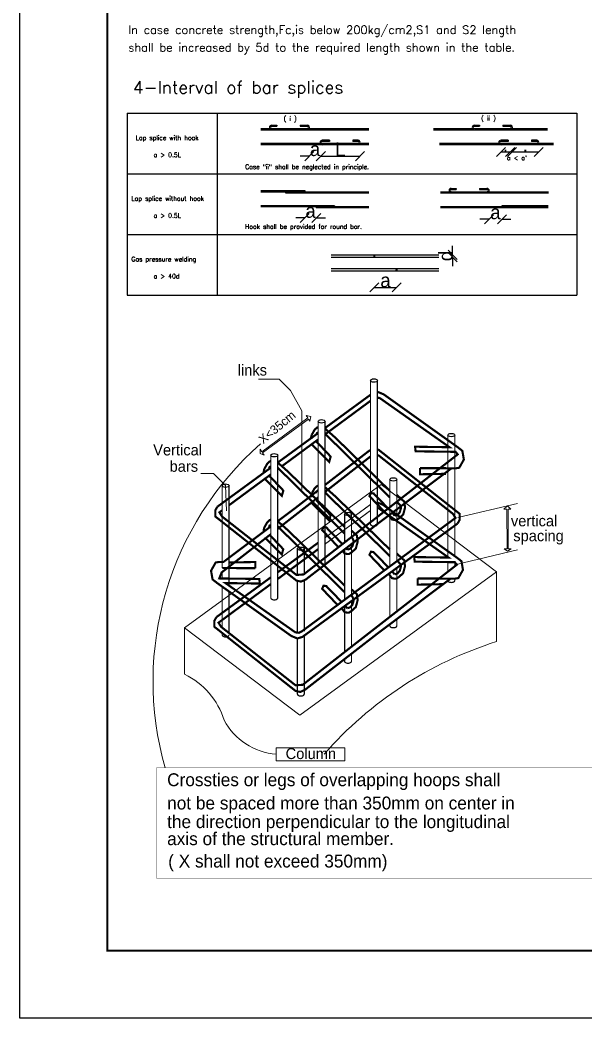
# Model space of a CAD drawing. Extents: x 166525 to 167198, y 178739 to 179747.
# Drawn here: x 166613.83 to 166623.98, y 179593.72 to 179611.66 of the extents above; entities that cross this region are included whole.
import ezdxf

# ---------------------------------------------------------------- set-up
doc = ezdxf.new("R2010")
doc.units = 0
doc.header["$MEASUREMENT"] = 0
doc.linetypes.add('AUSGEZOGEN', pattern=[0])
doc.layers.get('0').update_dxf_attribs({"linetype": 'CONTINUOUS'})
doc.layers.get('DEFPOINTS').update_dxf_attribs({"linetype": 'CONTINUOUS'})
for name, color, linetype in [('1', 7, 'CONTINUOUS'), ('CL', 7, 'AUSGEZOGEN'), ('COVER', 7, 'CONTINUOUS'), ('FRAM-TXT', 4, 'CONTINUOUS'), ('MHATCH', 8, 'CONTINUOUS'), ('outdim', 42, 'CONTINUOUS'), ('REBARS', 2, 'CONTINUOUS'), ('Steel', 2, 'CONTINUOUS'), ('TEXT', 7, 'CONTINUOUS')]:
    doc.layers.add(name, color=color, linetype=linetype)
doc.layers.add('LINE', color=8, linetype='CONTINUOUS', lineweight=9)
doc.layers.add('STIRRUP', color=1, linetype='CONTINUOUS', lineweight=25)
doc.styles.add('ROMANC', font='romanc', dxfattribs={"height": 30})
doc.styles.add('ROMANS', font='romans.shx')
doc.dimstyles.new('mais 1-100 plan', dxfattribs={"dimtxt": 0.25, "dimasz": 0.1635, "dimexe": 0.18, "dimexo": 0.0625, "dimgap": 0, "dimtad": 1, "dimzin": 0, "dimdsep": 46, "dimtxsty": 'Standard', "dimblk": 'OBLIQUE', "dimcen": 0, "dimse1": 1, "dimse2": 1, "dimclrd": 8, "dimclrt": 4, "dimadec": 0, "dimazin": 0, "dimtfac": 1, "dimtix": 1, "dimtofl": 0, "dimtmove": 0, "dimatfit": 3, "dimldrblk": 'OBLIQUE', "dimfxl": 0.18, "dimtolj": 1, "dimtzin": 0, "dimarcsym": 0})

# ---------------------------------------------------------------- blocks, each defined once
blk = doc.blocks.new('_OBLIQUE')
at = {"color": 0, "linetype": 'ByBlock'}
blk.add_line((-0.5, -0.5), (0.5, 0.5), dxfattribs=at)
blk = doc.blocks.new('*D87')
at = {"color": 8, "linetype": 'Continuous', "lineweight": -2, "transparency": 16777216}
blk.add_line((166619.237, 179609.212), (166619.94, 179609.212), dxfattribs=at)
at = {"layer": 'DEFPOINTS', "color": 0, "linetype": 'Continuous', "transparency": 16777216}
for p in [(166619.237, 179609.375), (166619.94, 179609.325), (166619.94, 179609.212)]:
    blk.add_point(p, dxfattribs=at)
at = {"color": 8, "linetype": 'Continuous', "lineweight": -2, "transparency": 16777216, "xscale": 0.1635000000000001, "yscale": 0.1635000000000001, "zscale": 0.1635000000000001, "rotation": 180}
blk.add_blockref('_OBLIQUE', (166619.237, 179609.212), dxfattribs=at)
at = {"color": 8, "linetype": 'Continuous', "lineweight": -2, "transparency": 16777216, "xscale": 0.1635000000000001, "yscale": 0.1635000000000001, "zscale": 0.1635000000000001}
blk.add_blockref('_OBLIQUE', (166619.94, 179609.212), dxfattribs=at)
at = {"color": 4, "linetype": 'Continuous', "transparency": 16777216, "insert": (166619.588, 179609.337), "char_height": 0.25, "attachment_point": 5}
blk.add_mtext('\\A1;{L}', dxfattribs=at)
blk = doc.blocks.new('*D88')
at = {"color": 8, "linetype": 'Continuous', "lineweight": -2, "transparency": 16777216}
for p, q in [((166618.949, 179608.102), (166618.786, 179608.102)), ((166619.156, 179608.102), (166619.319, 179608.102))]:
    blk.add_line(p, q, dxfattribs=at)
at = {"layer": 'DEFPOINTS', "color": 0, "linetype": 'Continuous', "transparency": 16777216}
for p in [(166618.949, 179608.486), (166619.156, 179608.265), (166619.156, 179608.102)]:
    blk.add_point(p, dxfattribs=at)
at = {"color": 8, "linetype": 'Continuous', "lineweight": -2, "transparency": 16777216, "xscale": 0.1635000000000001, "yscale": 0.1635000000000001, "zscale": 0.1635000000000001}
blk.add_blockref('_OBLIQUE', (166618.949, 179608.102), dxfattribs=at)
at = {"color": 8, "linetype": 'Continuous', "lineweight": -2, "transparency": 16777216, "xscale": 0.1635000000000001, "yscale": 0.1635000000000001, "zscale": 0.1635000000000001, "rotation": 180}
blk.add_blockref('_OBLIQUE', (166619.156, 179608.102), dxfattribs=at)
at = {"color": 4, "linetype": 'Continuous', "transparency": 16777216, "insert": (166619.052, 179608.227), "char_height": 0.25, "attachment_point": 5}
blk.add_mtext('\\A1;{a}', dxfattribs=at)
blk = doc.blocks.new('*D89')
at = {"color": 8, "linetype": 'Continuous', "lineweight": -2, "transparency": 16777216}
for p, q in [((166619.03, 179609.212), (166618.867, 179609.212)), ((166619.237, 179609.212), (166619.4, 179609.212))]:
    blk.add_line(p, q, dxfattribs=at)
at = {"layer": 'DEFPOINTS', "color": 0, "linetype": 'Continuous', "transparency": 16777216}
for p in [(166619.03, 179609.596), (166619.237, 179609.375), (166619.237, 179609.212)]:
    blk.add_point(p, dxfattribs=at)
at = {"color": 8, "linetype": 'Continuous', "lineweight": -2, "transparency": 16777216, "xscale": 0.1635000000000001, "yscale": 0.1635000000000001, "zscale": 0.1635000000000001}
blk.add_blockref('_OBLIQUE', (166619.03, 179609.212), dxfattribs=at)
at = {"color": 8, "linetype": 'Continuous', "lineweight": -2, "transparency": 16777216, "xscale": 0.1635000000000001, "yscale": 0.1635000000000001, "zscale": 0.1635000000000001, "rotation": 180}
blk.add_blockref('_OBLIQUE', (166619.237, 179609.212), dxfattribs=at)
at = {"color": 4, "linetype": 'Continuous', "transparency": 16777216, "insert": (166619.133, 179609.337), "char_height": 0.25, "attachment_point": 5}
blk.add_mtext('\\A1;{a}', dxfattribs=at)
blk = doc.blocks.new('*D90')
at = {"color": 8, "linetype": 'Continuous', "lineweight": -2, "transparency": 16777216}
blk.add_line((166620.199, 179606.854), (166620.599, 179606.854), dxfattribs=at)
at = {"layer": 'DEFPOINTS', "color": 0, "linetype": 'Continuous', "transparency": 16777216}
for p in [(166620.199, 179607.325), (166620.599, 179607.075), (166620.599, 179606.854)]:
    blk.add_point(p, dxfattribs=at)
at = {"color": 8, "linetype": 'Continuous', "lineweight": -2, "transparency": 16777216, "xscale": 0.1635000000000001, "yscale": 0.1635000000000001, "zscale": 0.1635000000000001, "rotation": 180}
blk.add_blockref('_OBLIQUE', (166620.199, 179606.854), dxfattribs=at)
at = {"color": 8, "linetype": 'Continuous', "lineweight": -2, "transparency": 16777216, "xscale": 0.1635000000000001, "yscale": 0.1635000000000001, "zscale": 0.1635000000000001}
blk.add_blockref('_OBLIQUE', (166620.599, 179606.854), dxfattribs=at)
at = {"color": 4, "linetype": 'Continuous', "transparency": 16777216, "insert": (166620.399, 179606.979), "char_height": 0.25, "attachment_point": 5}
blk.add_mtext('\\A1;{a}', dxfattribs=at)
blk = doc.blocks.new('*D91')
at = {"color": 8, "linetype": 'Continuous', "lineweight": -2, "transparency": 16777216}
for p, q in [((166621.605, 179607.438), (166621.605, 179607.601)), ((166621.605, 179607.397), (166621.605, 179607.234))]:
    blk.add_line(p, q, dxfattribs=at)
at = {"layer": 'DEFPOINTS', "color": 0, "linetype": 'Continuous', "transparency": 16777216}
for p in [(166621.471, 179607.438), (166621.473, 179607.397), (166621.605, 179607.397)]:
    blk.add_point(p, dxfattribs=at)
at = {"color": 8, "linetype": 'Continuous', "lineweight": -2, "transparency": 16777216, "xscale": 0.1635000000000001, "yscale": 0.1635000000000001, "zscale": 0.1635000000000001}
for p, rotation in [((166621.605, 179607.438), 270), ((166621.605, 179607.397), 90)]:
    blk.add_blockref('_OBLIQUE', p, dxfattribs=dict(at, rotation=rotation))
at = {"color": 4, "linetype": 'Continuous', "transparency": 16777216, "insert": (166621.48, 179607.417), "char_height": 0.25, "attachment_point": 5, "rotation": 90}
blk.add_mtext('\\A1;{d}', dxfattribs=at)
blk = doc.blocks.new('*D92')
at = {"color": 8, "linetype": 'Continuous', "lineweight": -2, "transparency": 16777216}
blk.add_line((166622.674, 179609.289), (166623.151, 179609.289), dxfattribs=at)
at = {"layer": 'DEFPOINTS', "color": 0, "linetype": 'Continuous', "transparency": 16777216}
for p in [(166622.674, 179609.417), (166623.151, 179609.437), (166623.151, 179609.289)]:
    blk.add_point(p, dxfattribs=at)
at = {"color": 8, "linetype": 'Continuous', "lineweight": -2, "transparency": 16777216, "xscale": 0.1635000000000001, "yscale": 0.1635000000000001, "zscale": 0.1635000000000001, "rotation": 180}
blk.add_blockref('_OBLIQUE', (166622.674, 179609.289), dxfattribs=at)
at = {"color": 8, "linetype": 'Continuous', "lineweight": -2, "transparency": 16777216, "xscale": 0.1635000000000001, "yscale": 0.1635000000000001, "zscale": 0.1635000000000001}
blk.add_blockref('_OBLIQUE', (166623.151, 179609.289), dxfattribs=at)
at = {"color": 4, "linetype": 'Continuous', "transparency": 16777216, "insert": (166622.912, 179609.414), "char_height": 0.25, "attachment_point": 5}
blk.add_mtext('\\A1;{.}', dxfattribs=at)
blk = doc.blocks.new('*D93')
at = {"color": 8, "linetype": 'Continuous', "lineweight": -2, "transparency": 16777216}
for p, q in [((166622.257, 179608.077), (166622.093, 179608.077)), ((166622.491, 179608.077), (166622.654, 179608.077))]:
    blk.add_line(p, q, dxfattribs=at)
at = {"layer": 'DEFPOINTS', "color": 0, "linetype": 'Continuous', "transparency": 16777216}
for p in [(166622.257, 179608.461), (166622.491, 179608.21), (166622.491, 179608.077)]:
    blk.add_point(p, dxfattribs=at)
at = {"color": 8, "linetype": 'Continuous', "lineweight": -2, "transparency": 16777216, "xscale": 0.1635000000000001, "yscale": 0.1635000000000001, "zscale": 0.1635000000000001}
blk.add_blockref('_OBLIQUE', (166622.257, 179608.077), dxfattribs=at)
at = {"color": 8, "linetype": 'Continuous', "lineweight": -2, "transparency": 16777216, "xscale": 0.1635000000000001, "yscale": 0.1635000000000001, "zscale": 0.1635000000000001, "rotation": 180}
blk.add_blockref('_OBLIQUE', (166622.491, 179608.077), dxfattribs=at)
at = {"color": 4, "linetype": 'Continuous', "transparency": 16777216, "insert": (166622.374, 179608.202), "char_height": 0.25, "attachment_point": 5}
blk.add_mtext('\\A1;{a}', dxfattribs=at)
blk = doc.blocks.new('*D94')
at = {"color": 8, "linetype": 'Continuous', "lineweight": -2, "transparency": 16777216}
blk.add_line((166622.475, 179609.288), (166622.639, 179609.288), dxfattribs=at)
at = {"layer": 'DEFPOINTS', "color": 0, "linetype": 'Continuous', "transparency": 16777216}
for p in [(166622.639, 179609.708), (166622.475, 179609.437), (166622.639, 179609.288)]:
    blk.add_point(p, dxfattribs=at)
at = {"color": 8, "linetype": 'Continuous', "lineweight": -2, "transparency": 16777216, "xscale": 0.1635000000000001, "yscale": 0.1635000000000001, "zscale": 0.1635000000000001, "rotation": 180}
blk.add_blockref('_OBLIQUE', (166622.475, 179609.288), dxfattribs=at)
at = {"color": 8, "linetype": 'Continuous', "lineweight": -2, "transparency": 16777216, "xscale": 0.1635000000000001, "yscale": 0.1635000000000001, "zscale": 0.1635000000000001}
blk.add_blockref('_OBLIQUE', (166622.639, 179609.288), dxfattribs=at)
at = {"color": 4, "linetype": 'Continuous', "transparency": 16777216, "insert": (166622.557, 179609.413), "char_height": 0.25, "attachment_point": 5}
blk.add_mtext('\\A1;{.}', dxfattribs=at)

msp = doc.modelspace()

# ---------------------------------------------------------------- linework, layer by layer
at = {"layer": '1', "color": 7}
for p, q in [((166615.76012, 179609.98435), (166623.83979, 179609.98435)), ((166615.76012, 179609.98435), (166615.76012, 179606.71208)), ((166617.37605, 179609.98435), (166617.37605, 179606.71208)), ((166623.83979, 179609.98435), (166623.83979, 179606.71208)), ((166615.76012, 179608.89359), (166623.83979, 179608.89359)), ((166615.76012, 179607.80284), (166623.83979, 179607.80284)), ((166615.76012, 179606.71208), (166623.83979, 179606.71208))]:
    msp.add_line(p, q, dxfattribs=at)
at = {"layer": '1'}
for p, q in [((166618.35383, 179609.76882), (166618.44476, 179609.76882)), ((166618.35383, 179609.74862), (166618.44476, 179609.74862)), ((166618.44476, 179609.76882), (166618.44476, 179609.74862)), ((166618.86414, 179609.76882), (166618.86414, 179609.74862)), ((166618.86414, 179609.76882), (166618.99521, 179609.76882)), ((166618.86414, 179609.74862), (166618.99521, 179609.74862)), ((166621.99726, 179609.76882), (166622.0882, 179609.76882)), ((166621.99726, 179609.74862), (166622.0882, 179609.74862)), ((166622.0882, 179609.76882), (166622.0882, 179609.74862)), ((166622.50757, 179609.76882), (166622.63865, 179609.76882)), ((166622.50757, 179609.76882), (166622.50757, 179609.74862)), ((166622.50757, 179609.74862), (166622.63865, 179609.74862)), ((166618.16189, 179609.70822), (166618.31884, 179609.70822)), ((166618.16189, 179609.68802), (166620.09922, 179609.68802)), ((166618.35383, 179609.70822), (166620.09922, 179609.70822)), ((166621.26432, 179609.70822), (166621.96228, 179609.70822)), ((166621.26432, 179609.68802), (166623.30972, 179609.68802)), ((166621.99726, 179609.70822), (166623.30972, 179609.70822)), ((166619.22911, 179609.43741), (166618.16009, 179609.43741)), ((166620.09742, 179609.41721), (166618.16009, 179609.41721)), ((166619.39517, 179609.49801), (166619.2641, 179609.49801)), ((166619.39517, 179609.47781), (166619.2641, 179609.47781)), ((166619.90548, 179609.43741), (166619.2641, 179609.43741)), ((166619.39517, 179609.49801), (166619.39517, 179609.47781)), ((166619.90548, 179609.49801), (166619.81454, 179609.49801)), ((166619.81454, 179609.49801), (166619.81454, 179609.47781)), ((166619.90548, 179609.47781), (166619.81454, 179609.47781)), ((166620.09742, 179609.43741), (166619.90548, 179609.43741)), ((166622.43961, 179609.43741), (166621.37059, 179609.43741)), ((166623.416, 179609.41721), (166621.37059, 179609.41721)), ((166622.60568, 179609.49801), (166622.4746, 179609.49801)), ((166622.60568, 179609.47781), (166622.4746, 179609.47781)), ((166623.11599, 179609.43741), (166622.4746, 179609.43741)), ((166622.60568, 179609.49801), (166622.60568, 179609.47781)), ((166623.02505, 179609.49801), (166623.02505, 179609.47781)), ((166623.11599, 179609.49801), (166623.02505, 179609.49801)), ((166623.11599, 179609.47781), (166623.02505, 179609.47781)), ((166623.416, 179609.43741), (166623.11599, 179609.43741)), ((166618.16189, 179608.59311), (166618.94923, 179608.59311)), ((166618.16189, 179608.57291), (166620.09922, 179608.57291)), ((166618.60006, 179608.57291), (166618.60006, 179608.55271)), ((166618.60006, 179608.55271), (166620.09922, 179608.55271)), ((166618.94923, 179608.59311), (166618.94923, 179608.57291)), ((166621.38866, 179608.57291), (166622.22199, 179608.57291)), ((166621.38866, 179608.55271), (166623.32599, 179608.55271)), ((166621.5806, 179608.63351), (166621.67154, 179608.63351)), ((166621.5806, 179608.61331), (166621.67154, 179608.61331)), ((166621.67154, 179608.63351), (166621.67154, 179608.61331)), ((166622.09091, 179608.63351), (166622.22199, 179608.63351)), ((166622.09091, 179608.63351), (166622.09091, 179608.61331)), ((166622.09091, 179608.61331), (166622.22199, 179608.61331)), ((166622.25697, 179608.57291), (166623.32599, 179608.57291)), ((166619.48438, 179608.3223), (166618.16009, 179608.3223)), ((166620.09742, 179608.30211), (166618.16009, 179608.30211)), ((166619.15418, 179608.30211), (166619.15418, 179608.28191)), ((166620.09742, 179608.28191), (166619.15418, 179608.28191)), ((166619.48438, 179608.3223), (166619.48438, 179608.30211)), ((166623.3242, 179608.30211), (166621.38686, 179608.30211)), ((166623.3242, 179608.28191), (166621.38686, 179608.28191)), ((166623.3242, 179608.3223), (166622.49087, 179608.3223)), ((166622.49087, 179608.3223), (166622.49087, 179608.30211)), ((166619.42186, 179607.4376), (166621.3574, 179607.4376)), ((166621.3574, 179607.1466), (166619.42007, 179607.1466))]:
    msp.add_line(p, q, dxfattribs=at)
for centre, radius, start, end in [((166618.35383, 179609.72842), 0.0404, 90, 270), ((166618.35383, 179609.72842), 0.0202, 90, 270), ((166618.99521, 179609.72842), 0.0404, 330, 90), ((166618.99521, 179609.72842), 0.0202, 270, 90), ((166621.99726, 179609.72842), 0.0404, 90, 270), ((166621.99726, 179609.72842), 0.0202, 90, 270), ((166622.63865, 179609.72842), 0.0404, 330, 90), ((166622.63865, 179609.72842), 0.0202, 270, 90), ((166619.2641, 179609.45761), 0.0404, 90, 270), ((166619.2641, 179609.45761), 0.0202, 90, 270), ((166619.90548, 179609.45761), 0.0404, 330, 90), ((166619.90548, 179609.45761), 0.0202, 270, 90), ((166622.4746, 179609.45761), 0.0404, 90, 270), ((166622.4746, 179609.45761), 0.0202, 90, 270), ((166623.11599, 179609.45761), 0.0404, 330, 90), ((166623.11599, 179609.45761), 0.0202, 270, 90), ((166621.5806, 179608.59311), 0.0404, 90, 210), ((166621.5806, 179608.59311), 0.0202, 90, 270), ((166622.22199, 179608.59311), 0.0404, 270, 90), ((166622.22199, 179608.59311), 0.0202, 270, 90)]:
    msp.add_arc(centre, radius, start, end, dxfattribs=at)
at = {"layer": 'COVER', "flags": 128}
msp.add_lwpolyline([(166613.8318, 179636.04424), (166673.75305, 179636.04424), (166673.75305, 179593.72174), (166613.8318, 179593.72174)], close=True, dxfattribs=at)
at = {"layer": 'LINE', "lineweight": 0}
for p, q in [((166617.30688, 179603.50637), (166617.08063, 179603.50637)), ((166617.52574, 179603.29011), (166617.30688, 179603.50637)), ((166616.78911, 179600.73656), (166620.32331, 179603.31126)), ((166617.54122, 179602.83646), (166617.52574, 179603.29011)), ((166620.32331, 179603.31126), (166622.39192, 179601.74174)), ((166621.70031, 179602.71982), (166622.76953, 179602.96938)), ((166621.64374, 179601.86893), (166622.76953, 179602.13772)), ((166618.85773, 179599.16704), (166622.39192, 179601.74174)), ((166622.39321, 179601.74284), (166622.39321, 179600.48657)), ((166616.78911, 179600.73656), (166616.78911, 179599.89957)), ((166616.78911, 179600.73656), (166618.85773, 179599.16704))]:
    msp.add_line(p, q, dxfattribs=at)
for points in [[(166618.89432, 179603.22299), (166618.89432, 179604.63298), (166618.69049, 179604.99947), (166618.48665, 179605.20347), (166618.11975, 179605.20347)], [(166619.01355, 179604.48805), (166618.18749, 179603.8819), (166618.21674, 179603.83776), (166618.14753, 179603.87006), (166618.14576, 179603.94487), (166618.17501, 179603.90074), (166619.00257, 179604.50789), (166618.97232, 179604.55353), (166619.05663, 179604.53125), (166619.04131, 179604.44944), (166619.01355, 179604.48805)], [(166622.6045, 179602.86823), (166622.60508, 179602.15277), (166622.65803, 179602.15283), (166622.59292, 179602.11291), (166622.52953, 179602.15269), (166622.58248, 179602.15275), (166622.58189, 179602.87002), (166622.52714, 179602.86996), (166622.59223, 179602.92799), (166622.65201, 179602.87009), (166622.6045, 179602.86823)]]:
    msp.add_lwpolyline(points, dxfattribs=at)
msp.add_lwpolyline([(166618.43498, 179598.57969), (166619.6709, 179598.57969), (166619.6709, 179598.3444), (166618.43498, 179598.3444)], close=True, dxfattribs=at)
at = {"layer": 'LINE', "lineweight": 0, "const_width": 0.00109}
msp.add_lwpolyline([(166616.28437, 179598.21821), (166626.1677, 179598.21821), (166626.1677, 179596.23547), (166616.28437, 179596.23547)], close=True, dxfattribs=at)
at = {"layer": 'LINE', "lineweight": 0}
for centre, radius, start, end in [((166621.90215, 179599.77343), 5.67943, 131.29644, 195.892627), ((166624.43938, 179593.97464), 6.82584, 107.44371, 138.896981), ((166616.18722, 179598.66081), 1.37725, 17.474652, 64.085625), ((166618.53023, 179599.62595), 1.16779, 208.185045, 265.321691)]:
    msp.add_arc(centre, radius, start, end, dxfattribs=at)
at = {"layer": 'MHATCH', "const_width": 0.03562, "flags": 128}
msp.add_lwpolyline([(166615.3993, 179634.83299), (166672.18555, 179634.83299), (166672.18555, 179594.93299), (166615.3993, 179594.93299)], close=True, dxfattribs=at)
at = {"layer": 'REBARS', "const_width": 0.02152}
for points in [[(166620.12885, 179605.17762), (166620.12885, 179603.38016)], [(166620.12885, 179605.17762), (166620.12885, 179602.59398)], [(166620.25313, 179605.17762), (166620.25313, 179603.38016)], [(166620.25313, 179605.17762), (166620.25313, 179602.59398)], [(166619.18906, 179604.44429), (166619.18906, 179602.66332)], [(166619.18906, 179604.44429), (166619.18906, 179601.87713)], [(166619.31334, 179604.44429), (166619.31334, 179602.66332)], [(166619.31334, 179604.44429), (166619.31334, 179601.87713)], [(166621.52011, 179604.19767), (166621.52011, 179602.36723)], [(166621.52011, 179604.19767), (166621.52011, 179601.983)], [(166621.64439, 179604.19767), (166621.64439, 179602.36723)], [(166621.64439, 179604.19767), (166621.64439, 179602.02364)], [(166618.33835, 179603.83417), (166618.33835, 179602.0532)], [(166618.33835, 179603.83417), (166618.33835, 179601.26701)], [(166618.46264, 179603.83417), (166618.46264, 179602.0532)], [(166618.46264, 179603.83417), (166618.46264, 179601.26701)], [(166617.4636, 179603.28852), (166617.4636, 179601.80938)], [(166617.58789, 179603.28852), (166617.58789, 179601.80889)], [(166620.4776, 179603.40117), (166620.4776, 179601.82681)], [(166620.4776, 179603.40117), (166620.4776, 179601.82681)], [(166620.60189, 179603.40117), (166620.60189, 179601.91994)], [(166620.60189, 179603.40117), (166620.60189, 179601.91994)], [(166619.06368, 179603.07869), (166619.06382, 179603.08042)], [(166619.19218, 179603.19184), (166619.1682, 179603.18422), (166619.15706, 179603.15584)], [(166619.31334, 179602.35483), (166620.12885, 179602.9511)], [(166619.31334, 179602.2406), (166620.12885, 179602.84273)], [(166619.66432, 179602.77898), (166619.66432, 179602.26962)], [(166619.66432, 179602.77898), (166619.66432, 179602.26962)], [(166619.78861, 179602.77898), (166619.78861, 179602.36675)], [(166619.78861, 179602.77898), (166619.78861, 179602.36675)], [(166619.78861, 179602.24081), (166619.78861, 179601.3105)], [(166619.78861, 179602.24081), (166619.78861, 179601.3105)], [(166618.81597, 179602.15558), (166618.81597, 179601.68651)], [(166618.81597, 179602.15558), (166618.81597, 179601.68651)], [(166618.94026, 179602.15558), (166618.94026, 179601.70375)], [(166618.94026, 179602.15558), (166618.94026, 179601.70375)], [(166619.66432, 179602.14442), (166619.66432, 179601.23889)], [(166619.66432, 179602.14442), (166619.66432, 179601.23889)], [(166617.58789, 179601.83406), (166617.58789, 179601.494)], [(166620.60189, 179601.81074), (166620.60189, 179601.02914)], [(166620.60189, 179601.81074), (166620.60189, 179601.55424)], [(166621.52011, 179601.91634), (166621.52011, 179601.74373)], [(166621.64439, 179601.91394), (166621.64439, 179601.84045)], [(166617.4636, 179601.73734), (166617.4636, 179601.622)], [(166620.4776, 179601.71987), (166620.4776, 179600.93242)], [(166620.4776, 179601.71987), (166620.4776, 179601.55424)], [(166617.4636, 179601.4767), (166617.4636, 179600.73875)], [(166618.81597, 179601.58021), (166618.81597, 179600.6492)], [(166618.81597, 179601.58021), (166618.81597, 179600.6492)], [(166618.94026, 179601.59119), (166618.94026, 179600.67477)], [(166618.94026, 179601.59119), (166618.94026, 179600.67477)], [(166621.52011, 179601.58232), (166621.52011, 179601.58105)], [(166621.64439, 179601.61974), (166621.64439, 179601.58105)], [(166617.58789, 179601.38788), (166617.58789, 179600.64112)], [(166619.66432, 179601.12522), (166619.66432, 179600.2989)], [(166619.66432, 179601.12522), (166619.66432, 179600.91556)], [(166619.78861, 179601.21609), (166619.78861, 179600.39603)], [(166619.78861, 179601.21609), (166619.78861, 179600.91556)], [(166620.4776, 179600.79926), (166620.4776, 179600.76805)], [(166620.60189, 179600.89262), (166620.60189, 179600.76805)], [(166617.4636, 179600.64384), (166617.4636, 179600.60196)], [(166618.94026, 179600.59581), (166618.94026, 179600.32514)], [(166618.94026, 179600.59581), (166618.94026, 179599.53895)], [(166618.81597, 179600.54429), (166618.81597, 179600.32514)], [(166618.81597, 179600.54429), (166618.81597, 179599.53895)], [(166619.78861, 179600.27), (166619.78861, 179600.12937)], [(166619.66432, 179600.17361), (166619.66432, 179600.12937)]]:
    msp.add_lwpolyline(points, dxfattribs=at)
at = {"layer": 'REBARS'}
for centre in [(166620.19099, 179605.17921), (166620.19099, 179605.17921), (166619.2512, 179604.44588), (166619.2512, 179604.44588), (166621.58225, 179604.19926), (166621.58225, 179604.19926), (166618.40049, 179603.83576), (166618.40049, 179603.83576), (166620.53975, 179603.40275), (166620.53975, 179603.40275), (166617.52574, 179603.29011), (166619.72647, 179602.78056), (166619.72647, 179602.78056), (166618.87812, 179602.15716), (166618.87812, 179602.15716)]:
    msp.add_ellipse(centre, major_axis=(-0.06223, 0), ratio=0.48837163, dxfattribs=at)
for centre in [(166620.19099, 179602.59556), (166619.29377, 179601.91061), (166621.58225, 179601.58264), (166618.40049, 179601.2686), (166620.53975, 179600.76964), (166617.52574, 179600.60355), (166619.72647, 179600.13096), (166618.87812, 179599.54054)]:
    msp.add_ellipse(centre, major_axis=(-0.06223, 0), ratio=0.48837163, start_param=6.23092457, end_param=9.4770387, dxfattribs=at)
at = {"layer": 'Steel'}
for p, q in [((166619.42186, 179607.39721), (166621.3592, 179607.39721)), ((166621.3574, 179607.187), (166619.42007, 179607.187))]:
    msp.add_line(p, q, dxfattribs=at)
at = {"layer": 'Steel', "const_width": 0.0202}
for points in [[(166620.18851, 179607.4174, 1), (166620.20871, 179607.4174, 1)], [(166620.58861, 179607.1668, 1), (166620.60881, 179607.1668, 1)]]:
    msp.add_lwpolyline(points, format="xyb", close=True, dxfattribs=at)
at = {"layer": 'STIRRUP', "lineweight": 0, "const_width": 0.03825}
for points in [[(166620.25313, 179604.97545), (166620.2572, 179604.97667), (166620.36793, 179604.93057), (166621.69666, 179603.98097), (166621.77971, 179603.91643), (166621.80739, 179603.7597), (166621.72434, 179603.61219), (166621.66898, 179603.60297), (166621.58593, 179603.60297), (166620.28489, 179602.62571), (166618.96539, 179601.60235), (166618.88234, 179601.56547), (166618.7993, 179601.58391), (166617.34139, 179602.73634), (166617.34139, 179602.84697), (166617.3783, 179602.91151)], [(166620.25313, 179604.87188), (166620.29411, 179604.86603), (166621.54902, 179603.98097), (166620.9308, 179603.99019), (166620.94002, 179603.90721), (166621.65975, 179603.89799), (166621.69666, 179603.85189), (166619.86043, 179602.42288), (166618.92848, 179601.69454), (166618.7993, 179601.68532), (166617.46134, 179602.73634), (166617.4152, 179602.8101), (166617.45211, 179602.83775)], [(166619.31334, 179604.32635), (166620.12885, 179604.92262)], [(166619.31334, 179604.212), (166620.12885, 179604.81414)], [(166619.31334, 179604.316), (166619.49902, 179604.15127), (166620.4776, 179603.19611)], [(166618.46264, 179603.70435), (166619.18906, 179604.23548)], [(166619.06462, 179604.13261), (166619.06476, 179604.13434)], [(166619.19313, 179604.24576), (166619.16915, 179604.23814), (166619.158, 179604.20976)], [(166620.4776, 179603.07843), (166619.31334, 179604.2233)], [(166618.53737, 179603.63906), (166619.18906, 179604.12024)], [(166619.15939, 179604.08033), (166619.41444, 179603.8124), (166619.38742, 179603.71689), (166619.08616, 179604.01852), (166619.08361, 179604.02437)], [(166619.31334, 179603.30296), (166620.10675, 179603.9183), (166620.12885, 179603.92811)], [(166619.31334, 179603.1772), (166620.12885, 179603.81453)], [(166620.25313, 179603.94112), (166620.27284, 179603.93674), (166621.73075, 179602.78431), (166621.73075, 179602.67368), (166621.69384, 179602.60914)], [(166620.25313, 179603.83392), (166620.27284, 179603.83533), (166621.6108, 179602.78431), (166621.65693, 179602.71055), (166621.62002, 179602.6829)], [(166617.3783, 179602.91151), (166618.33835, 179603.61347)], [(166618.34242, 179603.63564), (166618.31844, 179603.62802), (166618.3073, 179603.59964)], [(166618.46264, 179603.70588), (166618.64831, 179603.54115), (166619.66432, 179602.54946)], [(166619.66432, 179602.43151), (166618.46264, 179603.61319)], [(166621.02009, 179603.60518), (166621.6145, 179603.60286)], [(166621.48616, 179603.50299), (166621.02009, 179603.49455), (166621.02009, 179603.60518)], [(166617.58789, 179602.938), (166618.33835, 179603.49211)], [(166618.21392, 179603.52249), (166618.21406, 179603.52422)], [(166618.30869, 179603.47021), (166618.56374, 179603.20228), (166618.53672, 179603.10677), (166618.23546, 179603.4084), (166618.2329, 179603.41425)], [(166619.31239, 179603.26207), (166619.49807, 179603.09735), (166620.4776, 179602.14126)], [(166618.46264, 179602.65111), (166618.78725, 179602.89494), (166619.18906, 179603.20657)], [(166618.46264, 179602.51482), (166619.18906, 179603.08014)], [(166620.4776, 179602.02357), (166619.31239, 179603.16938)], [(166620.40504, 179602.79378), (166620.1119, 179603.10125), (166620.1384, 179603.15701), (166620.18559, 179603.15028), (166620.46363, 179602.86301), (166620.47608, 179602.84929)], [(166620.60189, 179603.12494), (166620.73615, 179603.00266), (166620.75113, 179602.89722), (166620.71717, 179602.77234), (166620.65409, 179602.71194), (166620.59598, 179602.67251), (166620.56039, 179602.67207), (166620.51418, 179602.683), (166620.45999, 179602.75723)], [(166620.25313, 179602.98846), (166620.35192, 179602.94734), (166621.68064, 179601.99774), (166621.76369, 179601.9332), (166621.79137, 179601.77647), (166621.70833, 179601.62896), (166621.65296, 179601.61974), (166621.56992, 179601.61974), (166620.26887, 179600.64248), (166618.94937, 179599.61912), (166618.86633, 179599.58224), (166618.78328, 179599.60068), (166617.32537, 179600.75311), (166617.32537, 179600.86374), (166617.36228, 179600.92828)], [(166620.25313, 179602.88637), (166620.2781, 179602.8828), (166621.53301, 179601.99774), (166620.91478, 179602.00695), (166620.92401, 179601.92398), (166621.64374, 179601.91476), (166621.68064, 179601.86866), (166619.84442, 179600.43965), (166618.91246, 179599.71131), (166618.78328, 179599.70209), (166617.44532, 179600.75311), (166617.39919, 179600.82686), (166617.4361, 179600.85452)], [(166619.15845, 179603.02641), (166619.4135, 179602.75848), (166619.38648, 179602.66297), (166619.08522, 179602.9646), (166619.08266, 179602.97045)], [(166620.56564, 179602.75057), (166620.6136, 179602.76581), (166620.65492, 179602.80921), (166620.67797, 179602.88794), (166620.66689, 179602.93486), (166620.60189, 179602.99991)], [(166617.45211, 179602.83775), (166617.4636, 179602.84624)], [(166620.51923, 179602.80173), (166620.56564, 179602.75057)], [(166621.69384, 179602.60914), (166618.90721, 179600.57164), (166618.81493, 179600.54398), (166618.7042, 179600.59008), (166617.37548, 179601.53968), (166617.29243, 179601.60422), (166617.26475, 179601.76095), (166617.3478, 179601.90846), (166617.40316, 179601.91768), (166617.4862, 179601.91768), (166618.33835, 179602.55776)], [(166621.62002, 179602.6829), (166618.89798, 179600.67305), (166618.84261, 179600.6454), (166618.77802, 179600.65462), (166617.52311, 179601.53968), (166618.14134, 179601.53046), (166618.13211, 179601.61344), (166617.41239, 179601.62266), (166617.45576, 179601.73123), (166618.33835, 179602.4181)], [(166618.34148, 179602.58172), (166618.3175, 179602.5741), (166618.30635, 179602.54572)], [(166618.46169, 179602.65195), (166618.64737, 179602.48723), (166619.66338, 179601.49554)], [(166619.66338, 179601.37758), (166618.46169, 179602.55926)], [(166619.55434, 179602.18366), (166619.2612, 179602.49113), (166619.28769, 179602.5469), (166619.33489, 179602.54016), (166619.61293, 179602.25289), (166619.62537, 179602.23918)], [(166618.21297, 179602.46857), (166618.21311, 179602.4703)], [(166618.30774, 179602.41629), (166618.56279, 179602.14836), (166618.53577, 179602.05285), (166618.23451, 179602.35448), (166618.23196, 179602.36033)], [(166619.78861, 179602.48074), (166619.88544, 179602.39254), (166619.90043, 179602.2871), (166619.86646, 179602.16222), (166619.80339, 179602.10182), (166619.74527, 179602.06239), (166619.70968, 179602.06195), (166619.66347, 179602.07288), (166619.64002, 179602.105)], [(166619.71494, 179602.14045), (166619.7629, 179602.1557), (166619.80421, 179602.19909), (166619.82727, 179602.27782), (166619.81618, 179602.32474), (166619.79151, 179602.37045)], [(166618.46264, 179601.73282), (166619.18906, 179602.26396)], [(166619.69192, 179602.16582), (166619.71494, 179602.14045)], [(166618.46264, 179601.61248), (166619.18906, 179602.14883)], [(166620.37878, 179601.76641), (166620.11096, 179602.04733), (166620.13745, 179602.10309), (166620.18465, 179602.09636), (166620.4518, 179601.82033)], [(166620.60189, 179602.07015), (166620.7352, 179601.94874), (166620.75019, 179601.8433), (166620.71622, 179601.71841), (166620.65314, 179601.65801), (166620.59503, 179601.61859), (166620.55944, 179601.61814), (166620.51323, 179601.62907), (166620.45762, 179601.70526)], [(166618.05988, 179601.80705), (166617.46547, 179601.80937)], [(166617.5938, 179601.90924), (166618.05988, 179601.91768), (166618.05988, 179601.80705)], [(166620.5647, 179601.69665), (166620.61266, 179601.71189), (166620.65397, 179601.75529), (166620.67702, 179601.83401), (166620.66594, 179601.88094), (166620.60189, 179601.95324)], [(166617.36228, 179600.92828), (166618.33835, 179601.64195)], [(166620.52378, 179601.74174), (166620.5647, 179601.69665)], [(166620.97551, 179601.62206), (166621.56992, 179601.61974)], [(166621.44159, 179601.51987), (166620.97551, 179601.51143), (166620.97551, 179601.62206)], [(166617.4361, 179600.85452), (166618.33835, 179601.52071)], [(166619.53815, 179601.14573), (166619.26025, 179601.43721), (166619.28674, 179601.49297), (166619.33394, 179601.48624), (166619.61126, 179601.19971)], [(166619.78766, 179601.42681), (166619.8845, 179601.33862), (166619.89948, 179601.23318), (166619.86551, 179601.10829), (166619.80244, 179601.04789), (166619.74432, 179601.00847), (166619.70874, 179601.00803), (166619.66253, 179601.01895), (166619.61258, 179601.08739)], [(166619.71399, 179601.08653), (166619.76195, 179601.10177), (166619.80326, 179601.14517), (166619.82632, 179601.2239), (166619.81524, 179601.27082), (166619.79056, 179601.31653)], [(166619.67308, 179601.13162), (166619.71399, 179601.08653)]]:
    msp.add_lwpolyline(points, dxfattribs=at)
for points in [[(166619.18772, 179604.342), (166619.16998, 179604.33542), (166619.12446, 179604.29301), (166619.07842, 179604.21086, 0.15704157), (166619.06462, 179604.13261)], [(166618.33701, 179603.73188), (166618.31927, 179603.7253), (166618.27376, 179603.68289), (166618.22772, 179603.60074, 0.15704157), (166618.21392, 179603.52249)], [(166619.18677, 179603.28808), (166619.16903, 179603.28149), (166619.12352, 179603.23909), (166619.07748, 179603.15694, 0.15704157), (166619.06368, 179603.07869)], [(166618.33607, 179602.67796), (166618.31832, 179602.67137), (166618.27281, 179602.62897), (166618.22677, 179602.54682, 0.15704157), (166618.21297, 179602.46857)]]:
    msp.add_lwpolyline(points, format="xyb", dxfattribs=at)

# ---------------------------------------------------------------- texts
at = {"layer": 'CL', "color": 7, "style": 'ROMANC'}
msp.add_text('4-Interval of bar splices', height=0.2237797, dxfattribs=at).set_placement((166615.86226, 179610.33788))
at = {"layer": 'FRAM-TXT', "linetype": 'Continuous'}
for s, height, p in [('links', 0.196729, (166617.74372, 179605.26907, -40.74612)), ('Vertical', 0.196729, (166616.22564, 179603.83374, -40.74612)), ('bars', 0.196729, (166616.52007, 179603.53959, -40.74612)), ('vertical ', 0.196729, (166622.65242, 179602.55971, 3023.9032)), ('spacing', 0.196729, (166622.6957, 179602.29149, 3023.9032)), ('Column', 0.196729, (166618.60479, 179598.37603, -40.74612)), ('Crossties or legs of overlapping hoops shall', 0.2314463, (166616.47608, 179597.88894, 124.56314)), ('not be spaced more than 350mm on center in ', 0.2314463, (166616.47608, 179597.47055, 124.56314)), ('the direction perpendicular to the longitudinal', 0.2314463, (166616.47608, 179597.13584, 124.56314)), ('axis of the structural member.', 0.2314463, (166616.47608, 179596.82902, 124.56314)), ('( X shall not exceed 350mm)', 0.2314463, (166616.49503, 179596.42727, 124.56314))]:
    msp.add_text(s, height=height, dxfattribs=at).set_placement(p)
msp.add_text('X<35cm', height=0.157384, rotation=39.699265, dxfattribs=at).set_placement((166618.2013, 179604.03256, -32.59689))
at = {"layer": 'outdim', "style": 'ROMANS'}
msp.add_text("a < a'", height=0.080797, dxfattribs=at).set_placement((166622.57968, 179609.13936))
at = {"layer": 'TEXT', "style": 'ROMANS'}
for s, height, p in [('In case concrete strength,Fc,is below 200kg/cm2,S1 and S2 length', 0.1497115, (166615.77877, 179611.40879)), ('shall be increased by 5d to the required length shown in the table.', 0.1497115, (166615.77877, 179611.09214)), ('( i )', 0.080797, (166618.56926, 179609.84675)), ('( ii )', 0.080797, (166622.11872, 179609.8552)), ('Lap splice with hook', 0.0807967, (166615.91102, 179609.50233)), ('a > 0.5L', 0.080797, (166616.23369, 179609.19549)), ('Case "ii" shall be neglected in principle.', 0.0807967, (166617.87781, 179608.9807)), ('Lap splice without hook', 0.0807967, (166615.83419, 179608.41158)), ('a > 0.5L', 0.080797, (166616.23369, 179608.10474)), ('Hook shall be provided for round bar.', 0.0807967, (166617.87781, 179607.90676)), ('Gas pressure welding', 0.0807967, (166615.83419, 179607.32082)), ('a > 40d', 0.080797, (166616.23369, 179607.01398))]:
    msp.add_text(s, height=height, dxfattribs=at).set_placement(p)

# ---------------------------------------------------------------- dimensions: what is measured, and where the dimension line sits
at = {"color": 2, "linetype": 'Continuous'}
for base, p1, p2, text, picture, middle in [((166619.23653, 179609.21214), (166619.0302, 179609.59616), (166619.23653, 179609.37509), '{a}', '*D89', (166619.13336, 179609.33714)), ((166622.63865, 179609.28812), (166622.4746, 179609.43741), (166622.63865, 179609.70822), '{.}', '*D94', (166622.55662, 179609.41312)), ((166623.15097, 179609.28855), (166622.67363, 179609.41721), (166623.15097, 179609.43741), '{.}', '*D92', (166622.9123, 179609.41355)), ((166619.94047, 179609.21214), (166619.23653, 179609.37509), (166619.94047, 179609.32536), '{L}', '*D87', (166619.5885, 179609.33714)), ((166619.15557, 179608.10173), (166618.94923, 179608.48575), (166619.15557, 179608.26468), '{a}', '*D88', (166619.0524, 179608.22673)), ((166622.49087, 179608.07683), (166622.25697, 179608.46085), (166622.49087, 179608.21025), '{a}', '*D93', (166622.37392, 179608.20183)), ((166620.59871, 179606.85391), (166620.19861, 179607.32535), (166620.59871, 179607.07475), '{a}', '*D90', (166620.39866, 179606.97891))]:
    dim = msp.add_linear_dim(base=base, p1=p1, p2=p2, text=text, dimstyle='mais 1-100 plan', override={"dimfxlon": 1, "dimarcsym": 1}, dxfattribs=at)
    dim.commit()
    dim.dimension.update_dxf_attribs({"geometry": picture, "text_midpoint": middle})
dim = msp.add_linear_dim(base=(166621.60491, 179607.39721), p1=(166621.47083, 179607.4376), p2=(166621.47262, 179607.39721), angle=90, text='{d}', dimstyle='mais 1-100 plan', override={"dimfxlon": 1, "dimarcsym": 1}, dxfattribs=at)
dim.commit()
dim.dimension.update_dxf_attribs({"geometry": '*D91', "text_midpoint": (166621.47991, 179607.4174)})

doc.saveas('drawing.dxf')
